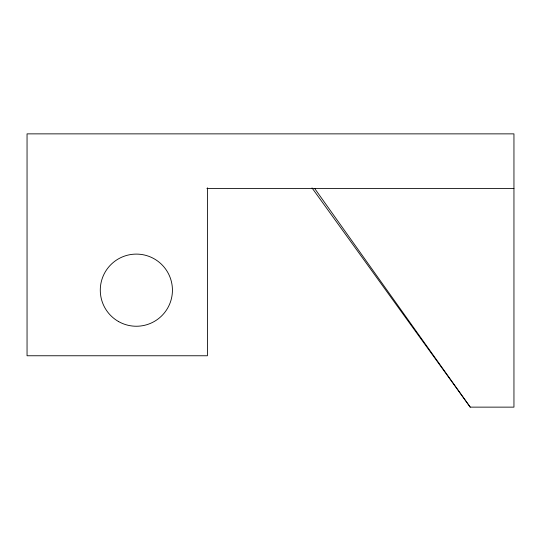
<?xml version="1.0" encoding="UTF-8"?>
<svg xmlns="http://www.w3.org/2000/svg" width="541" height="541" viewBox="0 0 541 541"><rect width="100%" height="100%" fill="white"/><g stroke="black" fill="none" stroke-linecap="round" stroke-linejoin="round"><path stroke-width="0.81" d="M206.878 188.518L513.95 188.518M312.008 187.923L470.224 407.136L513.95 407.136L513.95 133.864L27.05 133.864L27.05 355.762L207.413 355.762L207.413 187.801M314.693 188.518L470.224 407.136M118.323 321.415A36.071 36.071 0 0 0 172.43 290.179A36.071 36.071 0 0 0 118.323 258.936A36.071 36.071 0 0 0 118.323 321.415"/></g></svg>
